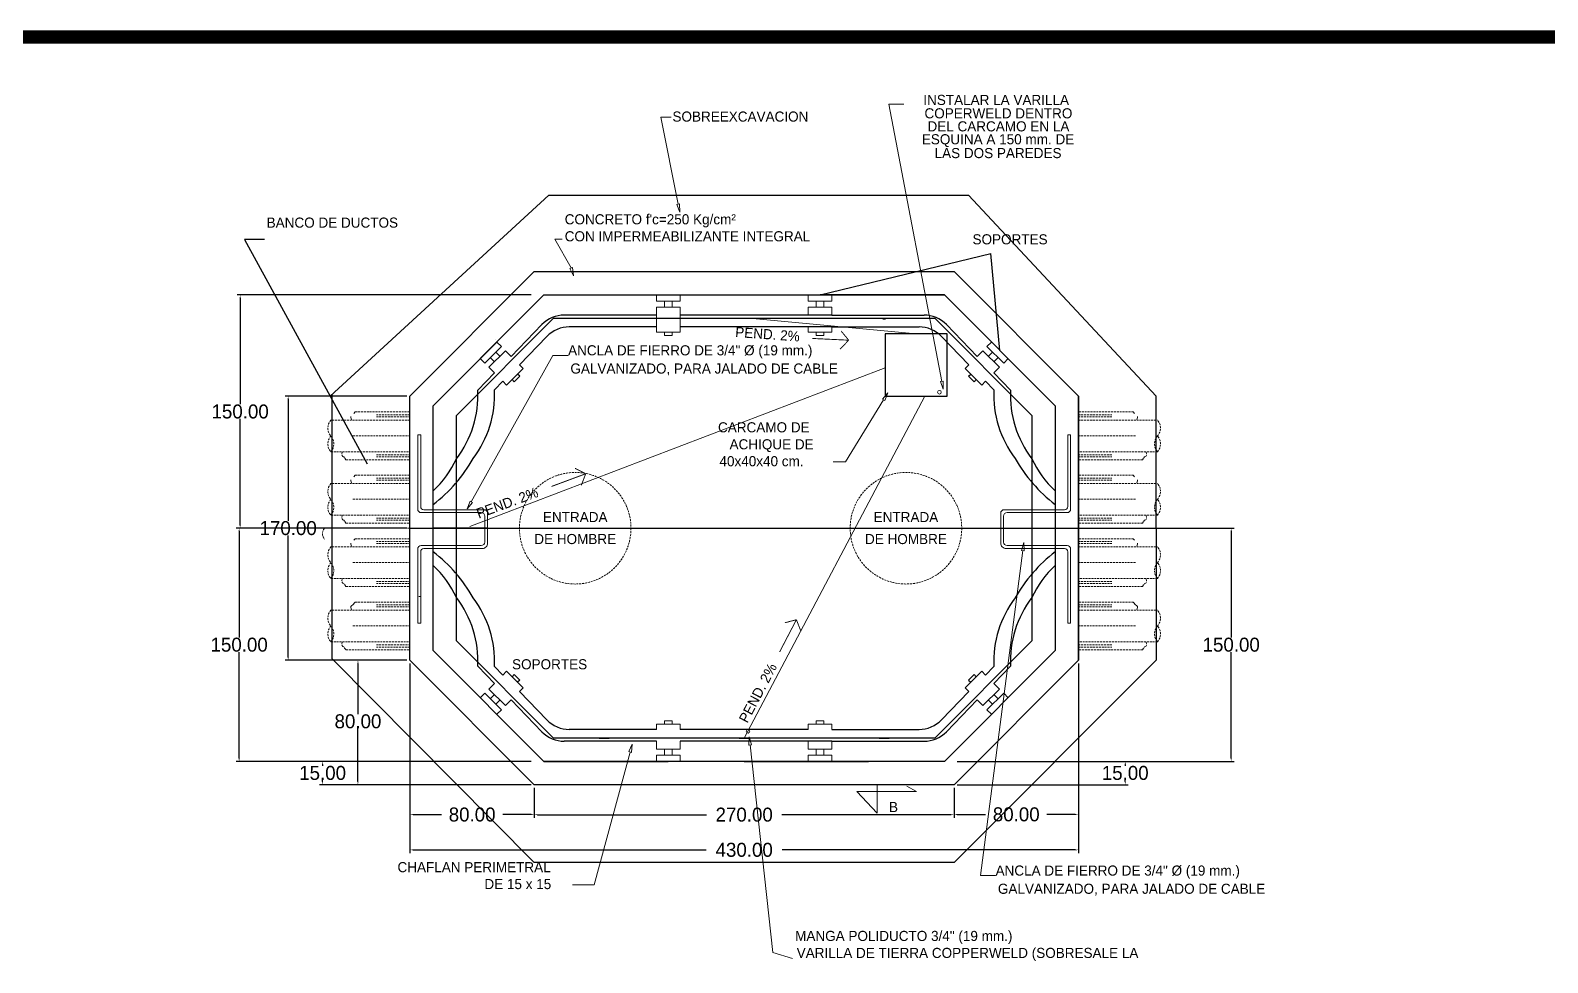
# Model space of a CAD drawing. Header units: centimetres. Extents: x 899 to 5239, y -57 to 4778.
# Drawn here: x 2805 to 3781, y 1470 to 2070 of the extents above; entities that cross this region are included whole.
import ezdxf
from ezdxf.enums import TextEntityAlignment as Align

# ---------------------------------------------------------------- set-up
doc = ezdxf.new("R2010")
doc.units = ezdxf.units.CM
doc.header["$LTSCALE"] = 10
doc.header["$MEASUREMENT"] = 0
doc.linetypes.add('HIDDEN2', pattern=[0.1875, 0.125, -0.0625])
doc.layers.get('0').update_dxf_attribs({"linetype": 'CONTINUOUS'})
doc.layers.get('DEFPOINTS').update_dxf_attribs({"color": 2, "linetype": 'CONTINUOUS'})
for name, color, linetype in [('CABLES Y VARILLAS', 7, 'CONTINUOUS'), ('concreto', 7, 'CONTINUOUS'), ('DIM', 7, 'CONTINUOUS'), ('Ductos', 30, 'CONTINUOUS'), ('MARCO', 7, 'CONTINUOUS'), ('REGISTRO', 1, 'CONTINUOUS'), ('TEXTOS', 7, 'CONTINUOUS'), ('VARILLAS', 30, 'CONTINUOUS')]:
    doc.layers.add(name, color=color, linetype=linetype)
doc.styles.get("Standard").update_dxf_attribs({"font": ''})
doc.styles.get('Standard').set_extended_font_data('Zurich Ex BT')
doc.dimstyles.get("Standard").update_dxf_attribs({"dimtxt": 9, "dimasz": 2, "dimexe": 2, "dimexo": 2, "dimgap": 0.09, "dimtad": 0, "dimtih": 1, "dimtoh": 1, "dimzin": 0, "dimdsep": 46, "dimtxsty": 'Standard', "dimcen": 0.09, "dimadec": 0, "dimazin": 0, "dimtfac": 1, "dimtofl": 0, "dimtmove": 0, "dimatfit": 3, "dimfxl": 0, "dimtolj": 1, "dimtzin": 0, "dimarcsym": 0})

# ---------------------------------------------------------------- blocks, each defined once
blk = doc.blocks.new('_ClosedBlank')
at = {"color": 0, "linetype": 'ByBlock', "lineweight": -2}
for p, q in [((-1, 0.17), (0, 0)), ((-1, 0.17), (-1, -0.17)), ((0, 0), (-1, -0.17))]:
    blk.add_line(p, q, dxfattribs=at)
blk = doc.blocks.new('*D14')
at = {"layer": 'DEFPOINTS', "color": 0}
for p in [(3049.42, 1664.84), (3129.42, 1584.84), (3129.42, 1565.59)]:
    blk.add_point(p, dxfattribs=at)
at = {"layer": 'DIM', "color": 0, "lineweight": -2}
for p, q in [((3049.42, 1662.84), (3049.42, 1563.59)), ((3129.42, 1582.84), (3129.42, 1563.59)), ((3051.42, 1565.59), (3069.7, 1565.59)), ((3127.42, 1565.59), (3109.13, 1565.59))]:
    blk.add_line(p, q, dxfattribs=at)
at = {"layer": 'DIM', "color": 0}
for points in [[(3051.42, 1565.92), (3051.42, 1565.25), (3049.42, 1565.59)], [(3127.42, 1565.92), (3127.42, 1565.25), (3129.42, 1565.59)]]:
    blk.add_solid(points, dxfattribs=at)
at = {"layer": 'DIM', "color": 0, "insert": (3089.42, 1565.59), "char_height": 9, "attachment_point": 5}
blk.add_mtext('\\A1;80.00', dxfattribs=at)
blk = doc.blocks.new('*D15')
at = {"layer": 'DEFPOINTS', "color": 0}
for p in [(3049.42, 1664.84), (3015.99, 1584.84), (3129.42, 1584.84)]:
    blk.add_point(p, dxfattribs=at)
at = {"layer": 'DIM', "color": 0, "lineweight": -2}
for p, q in [((3047.42, 1664.84), (3013.99, 1664.84)), ((3015.99, 1662.84), (3015.99, 1630.21)), ((3015.99, 1586.84), (3015.99, 1620.88)), ((3127.42, 1584.84), (3013.99, 1584.84))]:
    blk.add_line(p, q, dxfattribs=at)
at = {"layer": 'DIM', "color": 0}
for points in [[(3015.66, 1662.84), (3016.33, 1662.84), (3015.99, 1664.84)], [(3015.66, 1586.84), (3016.33, 1586.84), (3015.99, 1584.84)]]:
    blk.add_solid(points, dxfattribs=at)
at = {"layer": 'DIM', "color": 0, "insert": (3015.99, 1625.54), "char_height": 9, "attachment_point": 5}
blk.add_mtext('\\A1;80.00', dxfattribs=at)
blk = doc.blocks.new('*D16')
at = {"layer": 'DEFPOINTS', "color": 0}
for p in [(3129.42, 1584.84), (3399.42, 1584.84), (3399.42, 1565.51)]:
    blk.add_point(p, dxfattribs=at)
at = {"layer": 'DIM', "color": 0, "lineweight": -2}
for p, q in [((3129.42, 1582.84), (3129.42, 1563.51)), ((3399.42, 1582.84), (3399.42, 1563.51)), ((3131.42, 1565.51), (3240.27, 1565.51)), ((3397.42, 1565.51), (3288.57, 1565.51))]:
    blk.add_line(p, q, dxfattribs=at)
at = {"layer": 'DIM', "color": 0}
for points in [[(3131.42, 1565.84), (3131.42, 1565.18), (3129.42, 1565.51)], [(3397.42, 1565.84), (3397.42, 1565.18), (3399.42, 1565.51)]]:
    blk.add_solid(points, dxfattribs=at)
at = {"layer": 'DIM', "color": 0, "insert": (3264.42, 1565.51), "char_height": 9, "attachment_point": 5}
blk.add_mtext('\\A1;270.00', dxfattribs=at)
blk = doc.blocks.new('*D17')
at = {"layer": 'DEFPOINTS', "color": 0}
for p in [(3049.42, 1834.84), (2971.08, 1664.84), (3049.42, 1664.84)]:
    blk.add_point(p, dxfattribs=at)
at = {"layer": 'DIM', "color": 0, "lineweight": -2}
for p, q in [((3047.42, 1834.84), (2969.08, 1834.84)), ((2971.08, 1832.84), (2971.08, 1754.51)), ((2971.08, 1666.84), (2971.08, 1745.18)), ((3047.42, 1664.84), (2969.08, 1664.84))]:
    blk.add_line(p, q, dxfattribs=at)
at = {"layer": 'DIM', "color": 0}
for points in [[(2970.74, 1832.84), (2971.41, 1832.84), (2971.08, 1834.84)], [(2970.74, 1666.84), (2971.41, 1666.84), (2971.08, 1664.84)]]:
    blk.add_solid(points, dxfattribs=at)
at = {"layer": 'DIM', "color": 0, "insert": (2971.08, 1749.84), "char_height": 9, "attachment_point": 5}
blk.add_mtext('\\A1;170.00', dxfattribs=at)
blk = doc.blocks.new('*D18')
at = {"layer": 'DEFPOINTS', "color": 0}
for p in [(3049.42, 1664.84), (3479.42, 1664.84), (3479.42, 1542.88)]:
    blk.add_point(p, dxfattribs=at)
at = {"layer": 'DIM', "color": 0, "lineweight": -2}
for p, q in [((3049.42, 1662.84), (3049.42, 1540.88)), ((3479.42, 1662.84), (3479.42, 1540.88)), ((3051.42, 1542.88), (3240.03, 1542.88)), ((3477.42, 1542.88), (3288.8, 1542.88))]:
    blk.add_line(p, q, dxfattribs=at)
at = {"layer": 'DIM', "color": 0}
for points in [[(3051.42, 1543.22), (3051.42, 1542.55), (3049.42, 1542.88)], [(3477.42, 1543.22), (3477.42, 1542.55), (3479.42, 1542.88)]]:
    blk.add_solid(points, dxfattribs=at)
at = {"layer": 'DIM', "color": 0, "insert": (3264.42, 1542.88), "char_height": 9, "attachment_point": 5}
blk.add_mtext('\\A1;430.00', dxfattribs=at)
blk = doc.blocks.new('*D19')
at = {"layer": 'DEFPOINTS', "color": 0}
for p in [(3479.42, 1664.84), (3399.42, 1584.84), (3399.42, 1565.7)]:
    blk.add_point(p, dxfattribs=at)
at = {"layer": 'DIM', "color": 0, "lineweight": -2}
for p, q in [((3479.42, 1662.84), (3479.42, 1563.7)), ((3399.42, 1582.84), (3399.42, 1563.7)), ((3401.42, 1565.7), (3419.7, 1565.7)), ((3477.42, 1565.7), (3459.13, 1565.7))]:
    blk.add_line(p, q, dxfattribs=at)
at = {"layer": 'DIM', "color": 0}
for points in [[(3401.42, 1566.03), (3401.42, 1565.37), (3399.42, 1565.7)], [(3477.42, 1566.03), (3477.42, 1565.37), (3479.42, 1565.7)]]:
    blk.add_solid(points, dxfattribs=at)
at = {"layer": 'DIM', "color": 0, "insert": (3439.42, 1565.7), "char_height": 9, "attachment_point": 5}
blk.add_mtext('\\A1;80.00', dxfattribs=at)
blk = doc.blocks.new('*D20')
at = {"layer": 'DEFPOINTS', "color": 0}
for p in [(3399.42, 1599.84), (3399.42, 1584.84), (3509.52, 1584.84)]:
    blk.add_point(p, dxfattribs=at)
at = {"layer": 'DIM', "color": 0, "lineweight": -2}
for p, q in [((3401.42, 1599.84), (3511.52, 1599.84)), ((3509.52, 1597.84), (3509.52, 1597.01)), ((3401.42, 1584.84), (3511.52, 1584.84)), ((3509.52, 1586.84), (3509.52, 1587.68))]:
    blk.add_line(p, q, dxfattribs=at)
at = {"layer": 'DIM', "color": 0}
for points in [[(3509.19, 1597.84), (3509.86, 1597.84), (3509.52, 1599.84)], [(3509.19, 1586.84), (3509.86, 1586.84), (3509.52, 1584.84)]]:
    blk.add_solid(points, dxfattribs=at)
at = {"layer": 'DIM', "color": 0, "insert": (3509.52, 1592.34), "char_height": 9, "attachment_point": 5}
blk.add_mtext('\\A1;15.00', dxfattribs=at)
blk = doc.blocks.new('*D21')
at = {"layer": 'DEFPOINTS', "color": 0}
for p in [(3449.42, 1749.84), (3577.69, 1749.84), (3399.42, 1599.84)]:
    blk.add_point(p, dxfattribs=at)
at = {"layer": 'DIM', "color": 0, "lineweight": -2}
for p, q in [((3451.42, 1749.84), (3579.69, 1749.84)), ((3577.69, 1747.84), (3577.69, 1679.51)), ((3577.69, 1601.84), (3577.69, 1670.18)), ((3401.42, 1599.84), (3579.69, 1599.84))]:
    blk.add_line(p, q, dxfattribs=at)
at = {"layer": 'DIM', "color": 0}
for points in [[(3577.35, 1747.84), (3578.02, 1747.84), (3577.69, 1749.84)], [(3577.35, 1601.84), (3578.02, 1601.84), (3577.69, 1599.84)]]:
    blk.add_solid(points, dxfattribs=at)
at = {"layer": 'DIM', "color": 0, "insert": (3577.69, 1674.84), "char_height": 9, "attachment_point": 5}
blk.add_mtext('\\A1;150.00', dxfattribs=at)
blk = doc.blocks.new('*D27')
at = {"layer": 'DEFPOINTS', "color": 0}
for p in [(3129.42, 1599.84), (2993.25, 1584.84), (3129.42, 1584.84)]:
    blk.add_point(p, dxfattribs=at)
at = {"layer": 'DIM', "color": 0, "lineweight": -2}
for p, q in [((3127.42, 1599.84), (2991.25, 1599.84)), ((2993.25, 1597.84), (2993.25, 1597.01)), ((3127.42, 1584.84), (2991.25, 1584.84)), ((2993.25, 1586.84), (2993.25, 1587.68))]:
    blk.add_line(p, q, dxfattribs=at)
at = {"layer": 'DIM', "color": 0}
for points in [[(2992.91, 1597.84), (2993.58, 1597.84), (2993.25, 1599.84)], [(2992.91, 1586.84), (2993.58, 1586.84), (2993.25, 1584.84)]]:
    blk.add_solid(points, dxfattribs=at)
at = {"layer": 'DIM', "color": 0, "insert": (2993.25, 1592.34), "char_height": 9, "attachment_point": 5}
blk.add_mtext('\\A1;15.00', dxfattribs=at)
blk = doc.blocks.new('*D28')
at = {"layer": 'DEFPOINTS', "color": 0}
for p in [(3049.42, 1749.84), (2939.56, 1599.84), (3129.42, 1599.84)]:
    blk.add_point(p, dxfattribs=at)
at = {"layer": 'DIM', "color": 0, "lineweight": -2}
for p, q in [((3047.42, 1749.84), (2937.56, 1749.84)), ((2939.56, 1747.84), (2939.56, 1679.51)), ((2939.56, 1601.84), (2939.56, 1670.18)), ((3127.42, 1599.84), (2937.56, 1599.84))]:
    blk.add_line(p, q, dxfattribs=at)
at = {"layer": 'DIM', "color": 0}
for points in [[(2939.22, 1747.84), (2939.89, 1747.84), (2939.56, 1749.84)], [(2939.22, 1601.84), (2939.89, 1601.84), (2939.56, 1599.84)]]:
    blk.add_solid(points, dxfattribs=at)
at = {"layer": 'DIM', "color": 0, "insert": (2939.56, 1674.84), "char_height": 9, "attachment_point": 5}
blk.add_mtext('\\A1;150.00', dxfattribs=at)
blk = doc.blocks.new('*D29')
at = {"layer": 'DEFPOINTS', "color": 0}
for p in [(2940.2, 1899.84), (3129.42, 1899.84), (3049.42, 1749.84)]:
    blk.add_point(p, dxfattribs=at)
at = {"layer": 'DIM', "color": 0, "lineweight": -2}
for p, q in [((3127.42, 1899.84), (2938.2, 1899.84)), ((2940.2, 1897.84), (2940.2, 1829.51)), ((2940.2, 1751.84), (2940.2, 1820.18)), ((3047.42, 1749.84), (2938.2, 1749.84))]:
    blk.add_line(p, q, dxfattribs=at)
at = {"layer": 'DIM', "color": 0}
for points in [[(2939.87, 1897.84), (2940.53, 1897.84), (2940.2, 1899.84)], [(2939.87, 1751.84), (2940.53, 1751.84), (2940.2, 1749.84)]]:
    blk.add_solid(points, dxfattribs=at)
at = {"layer": 'DIM', "color": 0, "insert": (2940.2, 1824.84), "char_height": 9, "attachment_point": 5}
blk.add_mtext('\\A1;150.00', dxfattribs=at)
blk = doc.blocks.new('Marco-Reg')
at = {"layer": 'MARCO', "linetype": 'Continuous', "const_width": 8.49}
blk.add_lwpolyline([(5234.42, -52.82), (5234.42, 2065.83), (1960.13, 2065.83), (1960.13, -52.82)], close=True, dxfattribs=at)

msp = doc.modelspace()

# ---------------------------------------------------------------- linework, layer by layer
at = {"layer": 'CABLES Y VARILLAS', "lineweight": 5}
for p, q in [((3208.065, 1899.836), (3208.07, 1895.801)), ((3208.065, 1899.836), (3208.07, 1895.801)), ((3208.065, 1899.835), (3208.07, 1895.801)), ((3208.065, 1899.835), (3208.07, 1895.801)), ((3208.07, 1895.801), (3223.199, 1895.819)), ((3208.07, 1895.801), (3223.199, 1895.819)), ((3213.113, 1895.807), (3213.117, 1892.034)), ((3213.113, 1895.807), (3213.117, 1892.034)), ((3218.113, 1895.787), (3218.117, 1892.014)), ((3218.113, 1895.787), (3218.117, 1892.014)), ((3223.195, 1899.854), (3223.199, 1895.819)), ((3223.195, 1899.854), (3223.199, 1895.819)), ((3305.639, 1899.854), (3305.634, 1895.819)), ((3320.763, 1895.801), (3305.634, 1895.819)), ((3310.72, 1895.787), (3310.716, 1892.014)), ((3315.72, 1895.807), (3315.716, 1892.034)), ((3320.768, 1899.836), (3320.763, 1895.801)), ((3320.768, 1899.835), (3320.763, 1895.801)), ((3208.074, 1892.028), (3223.204, 1892.046)), ((3208.074, 1892.028), (3223.204, 1892.046)), ((3208.074, 1892.028), (3208.08, 1886.864)), ((3208.074, 1892.028), (3208.08, 1886.864)), ((3208.08, 1886.864), (3208.093, 1875.89)), ((3223.204, 1892.046), (3223.21, 1886.864)), ((3223.204, 1892.046), (3223.21, 1886.864)), ((3223.21, 1886.864), (3223.223, 1875.908)), ((3305.629, 1892.046), (3305.623, 1886.864)), ((3320.759, 1892.028), (3305.629, 1892.046)), ((3320.759, 1892.028), (3320.753, 1886.864)), ((3208.089, 1879.311), (3208.093, 1875.89)), ((3208.093, 1875.89), (3223.223, 1875.908)), ((3208.093, 1875.89), (3223.223, 1875.908)), ((3213.137, 1875.896), (3213.139, 1873.879)), ((3213.137, 1875.896), (3213.139, 1873.879)), ((3218.137, 1875.876), (3218.139, 1873.858)), ((3218.137, 1875.876), (3218.139, 1873.858)), ((3218.18, 1875.902), (3218.182, 1873.885)), ((3218.18, 1875.902), (3218.182, 1873.885)), ((3223.219, 1879.302), (3223.223, 1875.908)), ((3305.614, 1879.302), (3305.61, 1875.908)), ((3320.74, 1875.89), (3305.61, 1875.908)), ((3310.653, 1875.902), (3310.651, 1873.885)), ((3310.697, 1875.876), (3310.694, 1873.858)), ((3315.697, 1875.896), (3315.694, 1873.879)), ((3320.744, 1879.311), (3320.74, 1875.89)), ((3213.139, 1873.879), (3218.182, 1873.885)), ((3213.139, 1873.879), (3218.182, 1873.885)), ((3315.694, 1873.879), (3310.651, 1873.885)), ((3100.151, 1853.367), (3110.892, 1864.023)), ((3100.151, 1853.367), (3110.892, 1864.023)), ((3101.074, 1859.598), (3103.731, 1856.919)), ((3104.642, 1863.101), (3107.3, 1860.422)), ((3104.642, 1863.101), (3107.3, 1860.422)), ((3110.892, 1864.023), (3114.541, 1860.344)), ((3119.867, 1854.975), (3122.258, 1852.565)), ((3408.966, 1854.975), (3406.575, 1852.565)), ((3417.941, 1864.023), (3414.292, 1860.344)), ((3428.682, 1853.367), (3417.941, 1864.023)), ((3428.682, 1853.367), (3417.941, 1864.023)), ((3424.191, 1863.101), (3421.533, 1860.422)), ((3424.191, 1863.101), (3421.533, 1860.422)), ((3427.759, 1859.598), (3425.102, 1856.919)), ((3100.151, 1853.367), (3103.788, 1849.702)), ((3111.516, 1841.91), (3122.258, 1852.565)), ((3111.516, 1841.91), (3122.258, 1852.565)), ((3115.097, 1845.462), (3116.518, 1844.03)), ((3116.518, 1844.03), (3120.098, 1847.581)), ((3417.317, 1841.91), (3406.575, 1852.565)), ((3417.317, 1841.91), (3406.575, 1852.565)), ((3412.316, 1844.03), (3408.735, 1847.581)), ((3413.736, 1845.462), (3412.316, 1844.03)), ((3428.682, 1853.367), (3425.046, 1849.702)), ((3109.107, 1844.339), (3111.516, 1841.91)), ((3419.726, 1844.339), (3417.317, 1841.91)), ((3100.151, 1646.322), (3103.788, 1649.988)), ((3109.107, 1655.35), (3111.516, 1657.779)), ((3111.516, 1657.779), (3122.258, 1647.124)), ((3111.516, 1657.779), (3122.258, 1647.124)), ((3115.097, 1654.227), (3116.518, 1655.66)), ((3116.518, 1655.66), (3120.098, 1652.108)), ((3417.317, 1657.779), (3406.575, 1647.124)), ((3417.317, 1657.779), (3406.575, 1647.124)), ((3412.316, 1655.66), (3408.735, 1652.108)), ((3413.736, 1654.227), (3412.316, 1655.66)), ((3419.726, 1655.35), (3417.317, 1657.779)), ((3428.682, 1646.322), (3425.046, 1649.988)), ((3100.151, 1646.322), (3110.892, 1635.667)), ((3100.151, 1646.322), (3110.892, 1635.667)), ((3101.074, 1640.091), (3103.731, 1642.77)), ((3119.867, 1644.714), (3122.258, 1647.124)), ((3408.966, 1644.714), (3406.575, 1647.124)), ((3428.682, 1646.322), (3417.941, 1635.667)), ((3428.682, 1646.322), (3417.941, 1635.667)), ((3427.759, 1640.091), (3425.102, 1642.77)), ((3104.642, 1636.589), (3107.3, 1639.267)), ((3104.642, 1636.589), (3107.3, 1639.267)), ((3110.892, 1635.667), (3114.541, 1639.345)), ((3417.941, 1635.667), (3414.292, 1639.345)), ((3424.191, 1636.589), (3421.533, 1639.267)), ((3424.191, 1636.589), (3421.533, 1639.267)), ((3208.089, 1620.378), (3208.093, 1623.799)), ((3208.089, 1620.378), (3208.093, 1623.799)), ((3208.093, 1623.799), (3223.223, 1623.781)), ((3208.093, 1623.799), (3223.223, 1623.781)), ((3213.137, 1623.793), (3213.139, 1625.811)), ((3213.137, 1623.793), (3213.139, 1625.811)), ((3213.139, 1625.811), (3218.182, 1625.805)), ((3213.139, 1625.811), (3218.182, 1625.805)), ((3218.137, 1623.814), (3218.139, 1625.831)), ((3218.137, 1623.814), (3218.139, 1625.831)), ((3218.18, 1623.787), (3218.182, 1625.805)), ((3218.18, 1623.787), (3218.182, 1625.805)), ((3223.219, 1620.387), (3223.223, 1623.781)), ((3223.219, 1620.387), (3223.223, 1623.781)), ((3320.74, 1623.799), (3305.61, 1623.781)), ((3305.614, 1620.387), (3305.61, 1623.781)), ((3315.694, 1625.811), (3310.651, 1625.805)), ((3310.653, 1623.787), (3310.651, 1625.805)), ((3315.697, 1623.793), (3315.694, 1625.811)), ((3320.744, 1620.378), (3320.74, 1623.799)), ((3208.074, 1607.661), (3208.08, 1612.825)), ((3208.074, 1607.661), (3208.08, 1612.825)), ((3223.204, 1607.643), (3223.21, 1612.825)), ((3223.204, 1607.643), (3223.21, 1612.825)), ((3305.629, 1607.643), (3305.623, 1612.825)), ((3320.759, 1607.661), (3320.753, 1612.825)), ((3208.065, 1599.854), (3208.07, 1603.888)), ((3208.065, 1599.854), (3208.07, 1603.888)), ((3208.065, 1599.854), (3208.07, 1603.888)), ((3208.065, 1599.854), (3208.07, 1603.888)), ((3208.07, 1603.888), (3223.199, 1603.87)), ((3208.07, 1603.888), (3223.199, 1603.87)), ((3208.074, 1607.661), (3223.204, 1607.643)), ((3208.074, 1607.661), (3223.204, 1607.643)), ((3213.113, 1603.882), (3213.117, 1607.655)), ((3213.113, 1603.882), (3213.117, 1607.655)), ((3218.113, 1603.902), (3218.117, 1607.675)), ((3218.113, 1603.902), (3218.117, 1607.675)), ((3223.195, 1599.836), (3223.199, 1603.87)), ((3223.195, 1599.836), (3223.199, 1603.87)), ((3320.759, 1607.661), (3305.629, 1607.643)), ((3320.763, 1603.888), (3305.634, 1603.87)), ((3305.639, 1599.836), (3305.634, 1603.87)), ((3310.72, 1603.902), (3310.716, 1607.675)), ((3315.72, 1603.882), (3315.716, 1607.655)), ((3320.768, 1599.854), (3320.763, 1603.888)), ((3320.768, 1599.854), (3320.763, 1603.888))]:
    msp.add_line(p, q, dxfattribs=at)
at = {"layer": 'CABLES Y VARILLAS'}
for p, q in [((3208.08, 1886.864), (3148.691, 1886.864)), ((3320.753, 1886.864), (3223.21, 1886.864)), ((3320.753, 1886.864), (3380.142, 1886.864)), ((3114.541, 1860.344), (3134.321, 1880.775)), ((3208.089, 1879.302), (3151.893, 1879.302)), ((3305.614, 1879.302), (3223.219, 1879.302)), ((3320.744, 1879.311), (3305.614, 1879.302)), ((3320.744, 1879.302), (3376.94, 1879.302)), ((3414.292, 1860.344), (3394.512, 1880.775)), ((3119.867, 1854.975), (3137.523, 1873.213)), ((3408.966, 1854.975), (3391.31, 1873.213)), ((3093.043, 1838.602), (3103.788, 1849.702)), ((3435.791, 1838.602), (3425.046, 1849.702)), ((3103.734, 1838.79), (3109.107, 1844.339)), ((3425.099, 1838.79), (3419.726, 1844.339)), ((3093.043, 1661.087), (3103.788, 1649.988)), ((3103.734, 1660.9), (3109.107, 1655.35)), ((3425.099, 1660.9), (3419.726, 1655.35)), ((3435.791, 1661.087), (3425.046, 1649.988)), ((3119.867, 1644.714), (3137.523, 1626.476)), ((3408.966, 1644.714), (3391.31, 1626.476)), ((3114.541, 1639.345), (3134.321, 1618.914)), ((3414.292, 1639.345), (3394.512, 1618.914)), ((3208.089, 1620.387), (3151.893, 1620.387)), ((3305.614, 1620.387), (3223.219, 1620.387)), ((3320.744, 1620.387), (3376.94, 1620.387)), ((3208.08, 1612.825), (3148.691, 1612.825)), ((3320.753, 1612.825), (3223.21, 1612.825)), ((3320.753, 1612.825), (3380.142, 1612.825))]:
    msp.add_line(p, q, dxfattribs=at)
at = {"layer": 'CABLES Y VARILLAS', "lineweight": 5}
for points in [[(3105.394, 1869.566), (3108.235, 1866.701), (3097.494, 1856.046), (3094.653, 1858.91)], [(3423.439, 1869.566), (3420.598, 1866.701), (3431.339, 1856.046), (3434.181, 1858.91)], [(3105.394, 1630.124), (3108.235, 1632.988), (3097.494, 1643.643), (3094.653, 1640.779)], [(3423.439, 1630.124), (3420.598, 1632.988), (3431.339, 1643.643), (3434.181, 1640.779)]]:
    msp.add_lwpolyline(points, dxfattribs=at)
at = {"layer": 'CABLES Y VARILLAS'}
for centre, radius, start, end in [((3148.691, 1866.864), 20, 90, 135.928784), ((3380.142, 1866.864), 20, 44.071216, 90), ((3151.893, 1859.302), 20, 90, 135.928784), ((3376.94, 1859.302), 20, 44.071216, 90), ((3025.922, 1835.214), 67.206, 322.694097, 2.890204), ((3036.614, 1835.401), 67.206, 322.694097, 2.890204), ((3492.219, 1835.401), 67.206, 177.109796, 217.305903), ((3502.911, 1835.214), 67.206, 177.109796, 217.305903), ((3019.641, 1822.115), 65.819, 312.865806, 335.176025), ((3004.954, 1842.59), 97.679, 307.528215, 330.620598), ((3523.879, 1842.59), 97.679, 209.379402, 232.471785), ((3509.192, 1822.115), 65.819, 204.823975, 227.134194), ((3004.954, 1657.1), 97.679, 29.379402, 52.471785), ((3523.879, 1657.1), 97.679, 127.528215, 150.620598), ((3019.641, 1677.574), 65.819, 24.823975, 47.134194), ((3509.192, 1677.574), 65.819, 132.865806, 155.176025), ((3025.922, 1664.476), 67.206, 357.109796, 37.305903), ((3036.614, 1664.288), 67.206, 357.109796, 37.305903), ((3492.219, 1664.288), 67.206, 142.694097, 182.890204), ((3502.911, 1664.476), 67.206, 142.694097, 182.890204), ((3151.893, 1640.387), 20, 224.071216, 270), ((3376.94, 1640.387), 20, 270, 315.928784), ((3148.691, 1632.825), 20, 224.071216, 270), ((3380.142, 1632.825), 20, 270, 315.928784)]:
    msp.add_arc(centre, radius, start, end, dxfattribs=at)
at = {"layer": 'concreto'}
msp.add_line((3529.417, 1749.845), (3529.417, 1664.845), dxfattribs=at)
at = {"layer": 'DIM'}
for p, q in [((3135.63, 1599.845), (3215.63, 1599.845)), ((3264.434, 1599.845), (3184.434, 1599.845)), ((3264.434, 1599.845), (3344.434, 1599.845))]:
    msp.add_line(p, q, dxfattribs=at)
at = {"layer": 'Ductos', "linetype": 'HIDDEN2', "lineweight": 5}
for p, q in [((3049.417, 1819.29), (2998.534, 1819.29)), ((3011.493, 1821.662), (3011.493, 1820.957)), ((3011.493, 1820.957), (3011.846, 1819.547)), ((3014.127, 1824.583), (3013.257, 1823.424)), ((3014.127, 1824.583), (3049.417, 1824.583)), ((3014.127, 1824.583), (3049.417, 1824.583)), ((3049.417, 1822.772), (3027.852, 1822.772)), ((3027.852, 1821.408), (3049.417, 1821.408)), ((3514.707, 1824.583), (3479.417, 1824.583)), ((3514.707, 1824.583), (3479.417, 1824.583)), ((3479.417, 1822.772), (3500.981, 1822.772)), ((3479.417, 1822.772), (3500.981, 1822.772)), ((3500.981, 1821.408), (3479.417, 1821.408)), ((3500.981, 1821.408), (3479.417, 1821.408)), ((3479.417, 1819.29), (3530.299, 1819.29)), ((3514.707, 1824.583), (3515.577, 1823.424)), ((3517.34, 1820.957), (3516.987, 1819.547)), ((3517.34, 1821.662), (3517.34, 1820.957)), ((3012.768, 1809.209), (3049.417, 1809.209)), ((3516.066, 1809.209), (3479.417, 1809.209)), ((2998.534, 1798.981), (3049.417, 1798.981)), ((3005.623, 1797.461), (3005.976, 1798.871)), ((3006.152, 1796.052), (3005.623, 1796.756)), ((3006.857, 1795.699), (3006.152, 1796.052)), ((3011.846, 1798.871), (3011.846, 1798.981)), ((3027.852, 1797.01), (3049.417, 1797.01)), ((3530.299, 1798.981), (3479.417, 1798.981)), ((3500.981, 1797.01), (3479.417, 1797.01)), ((3500.981, 1797.01), (3479.417, 1797.01)), ((3521.976, 1795.699), (3522.681, 1796.052)), ((3522.681, 1796.052), (3523.21, 1796.756)), ((3523.21, 1797.461), (3522.857, 1798.871)), ((3007.386, 1794.994), (3006.857, 1795.699)), ((3008.256, 1793.835), (3007.386, 1794.994)), ((3008.256, 1793.835), (3049.417, 1793.835)), ((3049.417, 1795.646), (3027.852, 1795.646)), ((3479.417, 1795.646), (3500.981, 1795.646)), ((3479.417, 1795.646), (3500.981, 1795.646)), ((3520.577, 1793.835), (3479.417, 1793.835)), ((3520.577, 1793.835), (3521.447, 1794.994)), ((3521.447, 1794.994), (3521.976, 1795.699)), ((3049.417, 1778.541), (2998.534, 1778.541)), ((3011.493, 1780.914), (3011.493, 1780.209)), ((3011.493, 1780.209), (3011.846, 1778.799)), ((3014.127, 1783.835), (3013.257, 1782.676)), ((3014.127, 1783.835), (3049.417, 1783.835)), ((3014.127, 1783.835), (3049.417, 1783.835)), ((3049.417, 1782.024), (3027.852, 1782.024)), ((3027.852, 1780.66), (3049.417, 1780.66)), ((3514.707, 1783.835), (3479.417, 1783.835)), ((3514.707, 1783.835), (3479.417, 1783.835)), ((3479.417, 1782.024), (3500.981, 1782.024)), ((3500.981, 1780.66), (3479.417, 1780.66)), ((3479.417, 1778.541), (3530.299, 1778.541)), ((3514.707, 1783.835), (3515.577, 1782.676)), ((3517.34, 1780.209), (3516.987, 1778.799)), ((3517.34, 1780.914), (3517.34, 1780.209)), ((3012.768, 1768.461), (3049.417, 1768.461)), ((3516.066, 1768.461), (3479.417, 1768.461)), ((2998.534, 1758.232), (3049.417, 1758.232)), ((3005.623, 1756.713), (3005.976, 1758.123)), ((3011.846, 1758.123), (3011.846, 1758.232)), ((3530.299, 1758.232), (3479.417, 1758.232)), ((3516.987, 1758.123), (3516.987, 1758.232)), ((3523.21, 1756.713), (3522.857, 1758.123)), ((3006.152, 1755.303), (3005.623, 1756.008)), ((3006.857, 1754.951), (3006.152, 1755.303)), ((3007.386, 1754.246), (3006.857, 1754.951)), ((3008.256, 1753.087), (3007.386, 1754.246)), ((3008.256, 1753.087), (3049.417, 1753.087)), ((3027.852, 1756.262), (3049.417, 1756.262)), ((3049.417, 1754.898), (3027.852, 1754.898)), ((3500.981, 1756.262), (3479.417, 1756.262)), ((3479.417, 1754.898), (3500.981, 1754.898)), ((3520.577, 1753.087), (3479.417, 1753.087)), ((3520.577, 1753.087), (3521.447, 1754.246)), ((3521.447, 1754.246), (3521.976, 1754.951)), ((3521.976, 1754.951), (3522.681, 1755.303)), ((3522.681, 1755.303), (3523.21, 1756.008)), ((3049.417, 1737.793), (2998.534, 1737.793)), ((3011.493, 1740.165), (3011.493, 1739.461)), ((3011.493, 1739.461), (3011.846, 1738.051)), ((3014.127, 1743.087), (3013.257, 1741.928)), ((3014.127, 1743.087), (3049.417, 1743.087)), ((3014.127, 1743.087), (3049.417, 1743.087)), ((3049.417, 1741.275), (3027.852, 1741.275)), ((3027.852, 1739.912), (3049.417, 1739.912)), ((3514.707, 1743.087), (3479.417, 1743.087)), ((3514.707, 1743.087), (3479.417, 1743.087)), ((3479.417, 1741.275), (3500.981, 1741.275)), ((3500.981, 1739.912), (3479.417, 1739.912)), ((3479.417, 1737.793), (3530.299, 1737.793)), ((3514.707, 1743.087), (3515.577, 1741.928)), ((3517.34, 1739.461), (3516.987, 1738.051)), ((3517.34, 1740.165), (3517.34, 1739.461)), ((3012.768, 1727.713), (3049.417, 1727.713)), ((3516.066, 1727.713), (3479.417, 1727.713)), ((2998.534, 1717.484), (3049.417, 1717.484)), ((3005.623, 1715.965), (3005.976, 1717.374)), ((3006.152, 1714.555), (3005.623, 1715.26)), ((3006.857, 1714.202), (3006.152, 1714.555)), ((3007.386, 1713.497), (3006.857, 1714.202)), ((3008.256, 1712.338), (3007.386, 1713.497)), ((3008.256, 1712.338), (3049.417, 1712.338)), ((3011.846, 1717.374), (3011.846, 1717.484)), ((3027.852, 1715.513), (3049.417, 1715.513)), ((3049.417, 1714.15), (3027.852, 1714.15)), ((3530.299, 1717.484), (3479.417, 1717.484)), ((3500.981, 1715.513), (3479.417, 1715.513)), ((3479.417, 1714.15), (3500.981, 1714.15)), ((3520.577, 1712.338), (3479.417, 1712.338)), ((3516.987, 1717.374), (3516.987, 1717.484)), ((3520.577, 1712.338), (3521.447, 1713.497)), ((3521.447, 1713.497), (3521.976, 1714.202)), ((3521.976, 1714.202), (3522.681, 1714.555)), ((3522.681, 1714.555), (3523.21, 1715.26)), ((3523.21, 1715.965), (3522.857, 1717.374)), ((3011.493, 1699.417), (3011.493, 1698.712)), ((3011.493, 1698.712), (3011.846, 1697.302)), ((3014.127, 1702.338), (3013.257, 1701.179)), ((3014.127, 1702.338), (3049.417, 1702.338)), ((3014.127, 1702.338), (3049.417, 1702.338)), ((3049.417, 1700.527), (3027.852, 1700.527)), ((3027.852, 1699.163), (3049.417, 1699.163)), ((3514.707, 1702.338), (3479.417, 1702.338)), ((3514.707, 1702.338), (3479.417, 1702.338)), ((3479.417, 1700.527), (3500.981, 1700.527)), ((3500.981, 1699.163), (3479.417, 1699.163)), ((3500.981, 1699.163), (3479.417, 1699.163)), ((3514.707, 1702.338), (3515.577, 1701.179)), ((3517.34, 1698.712), (3516.987, 1697.302)), ((3517.34, 1699.417), (3517.34, 1698.712)), ((3049.417, 1697.045), (2998.534, 1697.045)), ((3479.417, 1697.045), (3530.299, 1697.045)), ((3012.768, 1686.964), (3049.417, 1686.964)), ((3516.066, 1686.964), (3479.417, 1686.964)), ((2998.534, 1676.735), (3049.417, 1676.735)), ((3005.623, 1675.216), (3005.976, 1676.626)), ((3011.846, 1676.626), (3011.846, 1676.735)), ((3027.852, 1674.765), (3049.417, 1674.765)), ((3049.417, 1673.401), (3027.852, 1673.401)), ((3530.299, 1676.735), (3479.417, 1676.735)), ((3500.981, 1674.765), (3479.417, 1674.765)), ((3479.417, 1673.401), (3500.981, 1673.401)), ((3520.577, 1671.59), (3479.417, 1671.59)), ((3516.987, 1676.626), (3516.987, 1676.735)), ((3520.577, 1671.59), (3521.447, 1672.749)), ((3521.447, 1672.749), (3521.976, 1673.454)), ((3521.976, 1673.454), (3522.681, 1673.806)), ((3522.681, 1673.806), (3523.21, 1674.511)), ((3523.21, 1675.216), (3522.857, 1676.626))]:
    msp.add_line(p, q, dxfattribs=at)
at = {"layer": 'Ductos'}
for p, q in [((3013.257, 1701.179), (3011.493, 1699.417)), ((3515.577, 1701.179), (3517.34, 1699.417))]:
    msp.add_line(p, q, dxfattribs=at)
at = {"layer": 'Ductos', "linetype": 'HIDDEN2', "lineweight": 5}
msp.add_lwpolyline([(3005.623, 1674.511), (3006.152, 1673.806), (3006.857, 1673.454), (3007.386, 1672.749), (3008.256, 1671.59), (3049.417, 1671.59)], dxfattribs=at)
for centre, start, end in [((3004.336, 1814.212), 138.814075, 221.185925), ((3524.497, 1814.212), 318.814075, 41.185925), ((3004.336, 1804.058), 138.814075, 221.185925), ((2992.731, 1804.058), 318.814075, 41.185925), ((3536.102, 1804.058), 138.814075, 221.185925), ((3524.497, 1804.058), 318.814075, 41.185925), ((3004.336, 1773.464), 138.814075, 221.185925), ((3524.497, 1773.464), 318.814075, 41.185925), ((3004.336, 1763.309), 138.814075, 221.185925), ((2992.731, 1763.309), 318.814075, 41.185925), ((3536.102, 1763.309), 138.814075, 221.185925), ((3524.497, 1763.309), 318.814075, 41.185925), ((3004.336, 1732.716), 138.814075, 221.185925), ((3524.497, 1732.716), 318.814075, 41.185925), ((3004.336, 1722.561), 138.814075, 221.185925), ((2992.731, 1722.561), 318.814075, 41.185925), ((3536.102, 1722.561), 138.814075, 221.185925), ((3524.497, 1722.561), 318.814075, 41.185925), ((3004.336, 1691.967), 138.814075, 221.185925), ((3524.497, 1691.967), 318.814075, 41.185925), ((3004.336, 1681.813), 138.814075, 221.185925), ((2992.731, 1681.813), 318.814075, 41.185925), ((3536.102, 1681.813), 138.814075, 221.185925), ((3524.497, 1681.813), 318.814075, 41.185925)]:
    msp.add_arc(centre, 7.71, start, end, dxfattribs=at)
at = {"layer": 'REGISTRO'}
for p, q in [((2998.03, 1834.845), (3138.737, 1963.968)), ((3138.737, 1963.968), (3408.737, 1963.968)), ((3529.417, 1834.845), (3408.737, 1963.968)), ((3479.417, 1834.845), (3399.417, 1914.845)), ((3171.173, 1884.845), (3177.66, 1884.845)), ((3261.173, 1884.845), (3267.66, 1884.845)), ((3351.173, 1884.845), (3357.66, 1884.845)), ((2999.427, 1665.876), (2999.427, 1835.876)), ((3479.417, 1664.845), (3479.417, 1834.845)), ((3529.417, 1749.845), (3529.417, 1834.845)), ((2999.427, 1665.876), (3129.417, 1534.845)), ((3529.417, 1664.845), (3399.417, 1534.845)), ((3171.173, 1614.845), (3177.66, 1614.845)), ((3261.173, 1614.845), (3267.66, 1614.845)), ((3351.173, 1614.845), (3357.66, 1614.845)), ((3399.417, 1534.845), (3129.417, 1534.845))]:
    msp.add_line(p, q, dxfattribs=at)
at = {"layer": 'REGISTRO', "lineweight": 5}
msp.add_line((3104.172, 1871.169), (3104.191, 1871.187), dxfattribs=at)
at = {"layer": 'REGISTRO', "linetype": 'HIDDEN2', "lineweight": 5}
msp.add_line((3055.07, 1705.982), (3056.454, 1705.982), dxfattribs=at)
at = {"layer": 'REGISTRO'}
for points in [[(3049.417, 1834.845), (3129.417, 1914.845), (3399.417, 1914.845), (3479.417, 1834.845), (3479.417, 1749.845), (3479.417, 1664.845), (3399.417, 1584.845), (3129.417, 1584.845), (3049.417, 1664.845)], [(3449.417, 1822.418), (3449.417, 1749.845), (3449.417, 1677.271), (3386.99, 1614.845), (3141.843, 1614.845), (3079.417, 1677.271), (3079.417, 1822.418), (3141.843, 1884.845), (3386.99, 1884.845)], [(3355.069, 1834.845), (3395.069, 1834.845), (3395.069, 1874.845), (3355.069, 1874.845)]]:
    msp.add_lwpolyline(points, close=True, dxfattribs=at)
for points in [[(3393.239, 1599.845), (3135.63, 1599.845), (3064.417, 1671.058), (3064.417, 1828.631), (3135.63, 1899.845), (3393.203, 1899.845), (3464.417, 1828.631), (3464.417, 1749.845), (3464.417, 1671.058), (3393.203, 1599.845)], [(3353.573, 1884.845), (3353.573, 1884.528), (3355.26, 1884.528), (3355.26, 1884.845)]]:
    msp.add_lwpolyline(points, dxfattribs=at)
at = {"layer": 'REGISTRO', "lineweight": 5}
for points in [[(3095.955, 1736.74, 0.4142136), (3099.417, 1740.202), (3099.417, 1759.488, 0.4142136), (3097.167, 1761.738), (3058.398, 1761.738, -0.4142136), (3056.322, 1763.814), (3056.322, 1809.855), (3054.422, 1809.876), (3054.422, 1762.088, 0.4142136), (3056.672, 1759.838), (3095.267, 1759.838, -0.4142136), (3097.517, 1757.588), (3097.517, 1740.89, -0.4142136), (3095.267, 1738.64), (3056.672, 1738.64, 0.4142136), (3054.422, 1736.39), (3054.422, 1688.664), (3056.322, 1688.653), (3056.322, 1734.664, -0.4142136), (3058.398, 1736.74)], [(3432.878, 1736.74, -0.4142136), (3429.417, 1740.202), (3429.417, 1759.488, -0.4142136), (3431.667, 1761.738), (3470.435, 1761.738, 0.4142136), (3472.511, 1763.814), (3472.511, 1809.855), (3474.411, 1809.876), (3474.411, 1762.088, -0.4142136), (3472.161, 1759.838), (3433.567, 1759.838, 0.4142136), (3431.317, 1757.588), (3431.317, 1740.89, 0.4142136), (3433.567, 1738.64), (3472.161, 1738.64, -0.4142136), (3474.411, 1736.39), (3474.411, 1688.664), (3472.511, 1688.653), (3472.511, 1734.664, 0.4142136), (3470.435, 1736.74)]]:
    msp.add_lwpolyline(points, format="xyb", close=True, dxfattribs=at)
at = {"layer": 'REGISTRO', "linetype": 'HIDDEN2', "lineweight": 5}
for centre in [(3155.743, 1749.798), (3368.477, 1749.798)]:
    msp.add_circle(centre, 35.877, dxfattribs=at)
at = {"layer": 'TEXTOS'}
for p, q in [((2955.879, 1935.454), (2942.951, 1935.454)), ((2942.951, 1935.454), (3021.953, 1791.147)), ((3120.098, 1847.581), (3118.564, 1848.901)), ((3408.735, 1847.581), (3410.269, 1848.901)), ((3049.417, 1749.845), (3479.417, 1749.845)), ((3099.417, 1749.845), (3064.417, 1749.845)), ((3120.098, 1652.108), (3118.564, 1650.788)), ((3408.735, 1652.108), (3410.269, 1650.788)), ((3267.66, 1614.845), (3267.66, 1613.087)), ((3267.66, 1614.254), (3267.66, 1613.087))]:
    msp.add_line(p, q, dxfattribs=at)
at = {"layer": 'TEXTOS', "lineweight": 5}
for p, q in [((3267.66, 1884.845), (3375.069, 1874.845)), ((3087.951, 1750.978), (3355.069, 1852.986)), ((3349.922, 1584.845), (3349.922, 1566.536)), ((3375.206, 1580.485), (3369.103, 1583.973)), ((3349.922, 1566.536), (3336.844, 1580.485)), ((3336.844, 1580.485), (3375.206, 1580.485))]:
    msp.add_line(p, q, dxfattribs=at)
at = {"layer": 'TEXTOS', "linetype": 'HIDDEN2', "lineweight": 5}
for p, q in [((3049.417, 1749.845), (2994.489, 1749.845)), ((3479.417, 1749.845), (3534.344, 1749.845))]:
    msp.add_line(p, q, dxfattribs=at)
at = {"layer": 'TEXTOS', "lineweight": 5}
for points in [[(3391.527, 1844.257), (3357.373, 2022.647), (3367.147, 2022.647)], [(3221.928, 1958.26), (3210.91, 2014.188), (3217.514, 2014.188)], [(3153.208, 1917.23), (3142.652, 1935.654), (3147.339, 1935.654)], [(3088.867, 1766.784), (3141.374, 1861.007), (3151.148, 1861.007)], [(3354.079, 1832.405), (3329.576, 1792.495), (3321.637, 1792.495)], [(3443.67, 1735.445), (3416.355, 1526.352), (3426.13, 1526.352)], [(3191.091, 1605.848), (3168.023, 1520.477), (3154.035, 1520.477)], [(3268.341, 1610.384), (3282.863, 1476.967), (3295.549, 1472.962)]]:
    msp.add_lwpolyline(points, dxfattribs=at)
at = {"layer": 'TEXTOS', "const_width": 0.586}
for points in [[(3331.64, 1870.765), (3326.755, 1876.69)], [(3308.272, 1871.881), (3331.64, 1870.765)], [(3331.64, 1870.765), (3326.134, 1865.015)], [(3162.471, 1784.835), (3155.653, 1788.367)], [(3140.541, 1776.689), (3162.471, 1784.835)], [(3162.471, 1784.835), (3159.664, 1777.385)], [(3287.196, 1670.205), (3298.013, 1690.948)], [(3298.013, 1690.948), (3290.586, 1689.001)], [(3298.013, 1690.948), (3300.923, 1683.538)]]:
    msp.add_lwpolyline(points, dxfattribs=at)
at = {"layer": 'TEXTOS', "lineweight": 5}
for centre, start, end in [((3389.999, 1837.302), 0, 180), ((3389.999, 1837.302), 180, 0), ((3266.884, 1619.25), 0, 180)]:
    msp.add_arc(centre, 1.172, start, end, dxfattribs=at)
at = {"layer": 'TEXTOS', "linetype": 'HIDDEN2', "lineweight": 5}
msp.add_arc((2998.475, 1746.357), 5.296, 138.814075, 221.185925, dxfattribs=at)
at = {"layer": 'VARILLAS'}
for p, q in [((3135.63, 1899.845), (3215.63, 1899.845)), ((3208.065, 1899.836), (3223.195, 1899.854)), ((3393.203, 1899.845), (3313.203, 1899.845)), ((3105.394, 1869.566), (3094.653, 1858.91))]:
    msp.add_line(p, q, dxfattribs=at)
at = {"layer": 'VARILLAS', "lineweight": 5}
msp.add_line((3264.65, 1615.166), (3380.64, 1834.845), dxfattribs=at)
msp.add_arc((3266.884, 1619.25), 1.172, 180, 0, dxfattribs=at)

# ---------------------------------------------------------------- block references
at = {"layer": 'TEXTOS'}
msp.add_blockref('Marco-Reg', (0, 0), dxfattribs=at)
at = {"layer": 'TEXTOS', "lineweight": 5, "yscale": 5.193134039262077}
for p, xscale, zscale, rotation in [((3222.932, 1953.165), 5.193134039268187, 5.193134039264079, 281.1457634403407), ((3154.681, 1912.25), 5.193134039293993, 5.193134039264079, 286.4717649302704), ((3356.796, 1836.831), 5.193134039263763, 5.193134039264134, 58.45221813063159), ((3392.503, 1839.157), 5.193134039282484, 5.193134039264079, 280.8384224762489), ((3086.339, 1762.248), 5.193134039262914, 5.193134039264134, 240.8707726064098), ((3444.343, 1740.594), 5.19313403926517, 5.193134039264134, 82.5572508073249), ((3192.446, 1610.861), 5.193134039264074, 5.193134039264134, 74.87880902989069), ((3267.558, 1615.518), 5.193134039266736, 5.193134039264079, 98.67233183337173)]:
    msp.add_blockref('_ClosedBlank', p, dxfattribs=dict(at, xscale=xscale, zscale=zscale, rotation=rotation))

# ---------------------------------------------------------------- texts
at = {"layer": 'TEXTOS', "lineweight": 5}
for s, p in [('INSTALAR LA VARILLA ', (3427.715, 2025.33)), ('COPERWELD DENTRO', (3427.965, 2016.7)), ('DEL CARCAMO EN LA', (3427.965, 2008.32)), ('ESQUINA A 150 mm. DE', (3427.715, 2000.012)), ('LAS DOS PAREDES', (3427.715, 1991.132))]:
    msp.add_text(s, height=6.5, dxfattribs=at).set_placement(p, align=Align.MIDDLE_CENTER)
at = {"layer": 'TEXTOS'}
for s, p in [('SOBREEXCAVACION', (3218.28, 2011.369)), ("CONCRETO f'c=250 Kg/cm²", (3148.978, 1945.279)), ('BANCO DE DUCTOS ', (2957.252, 1943.151)), ('CON IMPERMEABILIZANTE INTEGRAL', (3148.978, 1934.354)), ('SOPORTES', (3411.305, 1932.405)), ('CARCAMO DE', (3247.591, 1811.472)), ('ACHIQUE DE', (3255.016, 1800.548)), ('40x40x40 cm.', (3248.52, 1789.676)), ('SOPORTES', (3115.116, 1659.048)), ('CHAFLAN PERIMETRAL', (3041.419, 1528.53)), ('DE 15 x 15', (3097.324, 1517.658)), ('MANGA POLIDUCTO 3/4" (19 mm.) ', (3297.206, 1484.295)), ('VARILLA DE TIERRA COPPERWELD (SOBRESALE LA ', (3298.196, 1473.37))]:
    msp.add_text(s, height=6.5, dxfattribs=at).set_placement(p)
at = {"layer": 'TEXTOS', "lineweight": 5}
for rotation, p in [(355.985174, (3258.49, 1872.823)), (20.183258, (3093.645, 1755.913)), (62.266172, (3266.45, 1624))]:
    msp.add_text('PEND. 2%', height=6.5, rotation=rotation, dxfattribs=at).set_placement(p)
for s, p in [('ANCLA DE FIERRO DE 3/4" %%C (19 mm.)', (3151.148, 1864.253)), ('GALVANIZADO, PARA JALADO DE CABLE', (3152.652, 1852.537)), ('ANCLA DE FIERRO DE 3/4" %%C (19 mm.)', (3426.13, 1529.598)), ('GALVANIZADO, PARA JALADO DE CABLE', (3427.633, 1517.882))]:
    msp.add_text(s, height=6.5, dxfattribs=at).set_placement(p, align=Align.MIDDLE_LEFT)
for s, p in [('ENTRADA', (3155.743, 1753.721)), ('ENTRADA', (3368.477, 1753.721)), ('DE HOMBRE', (3155.743, 1739.605)), ('DE HOMBRE', (3368.477, 1739.605))]:
    msp.add_text(s, height=6.5, dxfattribs=at).set_placement(p, align=Align.CENTER)
msp.add_text('B', height=6.5, dxfattribs=at).set_placement((3357.573, 1567.218))

# ---------------------------------------------------------------- dimensions: what is measured, and where the dimension line sits
at = {"layer": 'DIM'}
dim = msp.add_linear_dim(base=(2940.201, 1899.845), p1=(3049.417, 1749.845), p2=(3129.417, 1899.845), angle=90, dimstyle='Standard', dxfattribs=at)
dim.commit()
dim.dimension.update_dxf_attribs({"geometry": '*D29', "text_midpoint": (2940.201, 1824.845), "dimtype": 160})
dim = msp.add_linear_dim(base=(2971.077, 1664.845), p1=(3049.417, 1834.845), p2=(3049.417, 1664.845), angle=90, dimstyle='Standard', override={"dimtxt": 9}, dxfattribs=at)
dim.commit()
dim.dimension.update_dxf_attribs({"geometry": '*D17', "text_midpoint": (2971.077, 1749.845)})
for base, p1, p2, picture, middle in [((2939.556, 1599.845), (3049.417, 1749.845), (3129.417, 1599.845), '*D28', (2939.556, 1674.845)), ((3577.687, 1749.845), (3399.417, 1599.845), (3449.417, 1749.845), '*D21', (3577.687, 1674.845)), ((2993.248, 1584.845), (3129.417, 1599.845), (3129.417, 1584.845), '*D27', (2993.248, 1592.345)), ((3509.524, 1584.845), (3399.417, 1599.845), (3399.417, 1584.845), '*D20', (3509.524, 1592.345))]:
    dim = msp.add_linear_dim(base=base, p1=p1, p2=p2, angle=90, dimstyle='Standard', dxfattribs=at)
    dim.commit()
    dim.dimension.update_dxf_attribs({"geometry": picture, "text_midpoint": middle})
dim = msp.add_linear_dim(base=(3015.993, 1584.845), p1=(3049.417, 1664.845), p2=(3129.417, 1584.845), angle=90, dimstyle='Standard', override={"dimtxt": 9}, dxfattribs=at)
dim.commit()
dim.dimension.update_dxf_attribs({"geometry": '*D15', "text_midpoint": (3015.993, 1625.545), "dimtype": 160})
dim = msp.add_linear_dim(base=(3129.417, 1565.585), p1=(3049.417, 1664.845), p2=(3129.417, 1584.845), dimstyle='Standard', override={"dimtxt": 9}, dxfattribs=at)
dim.commit()
dim.dimension.update_dxf_attribs({"geometry": '*D14', "text_midpoint": (3089.417, 1565.585), "dimtype": 160})
for base, p1, p2, picture, middle in [((3479.417, 1542.883), (3049.417, 1664.845), (3479.417, 1664.845), '*D18', (3264.417, 1542.883)), ((3399.417, 1565.51), (3129.417, 1584.845), (3399.417, 1584.845), '*D16', (3264.417, 1565.51))]:
    dim = msp.add_linear_dim(base=base, p1=p1, p2=p2, dimstyle='Standard', override={"dimtxt": 9}, dxfattribs=at)
    dim.commit()
    dim.dimension.update_dxf_attribs({"geometry": picture, "text_midpoint": middle})
dim = msp.add_linear_dim(base=(3399.417, 1565.699), p1=(3479.417, 1664.845), p2=(3399.417, 1584.845), dimstyle='Standard', dxfattribs=at)
dim.commit()
dim.dimension.update_dxf_attribs({"geometry": '*D19', "text_midpoint": (3439.417, 1565.699), "dimtype": 160})

# ---------------------------------------------------------------- leaders
at = {"layer": 'TEXTOS'}
for points in [[(3313.203, 1899.845), (3423.076, 1926.579)], [(3428.81, 1864.238), (3423.076, 1926.579)]]:
    msp.add_leader(points, dimstyle='Standard', override={"dimgap": 0.09, "dimtad": 0}, dxfattribs=at)

doc.saveas('drawing.dxf')
